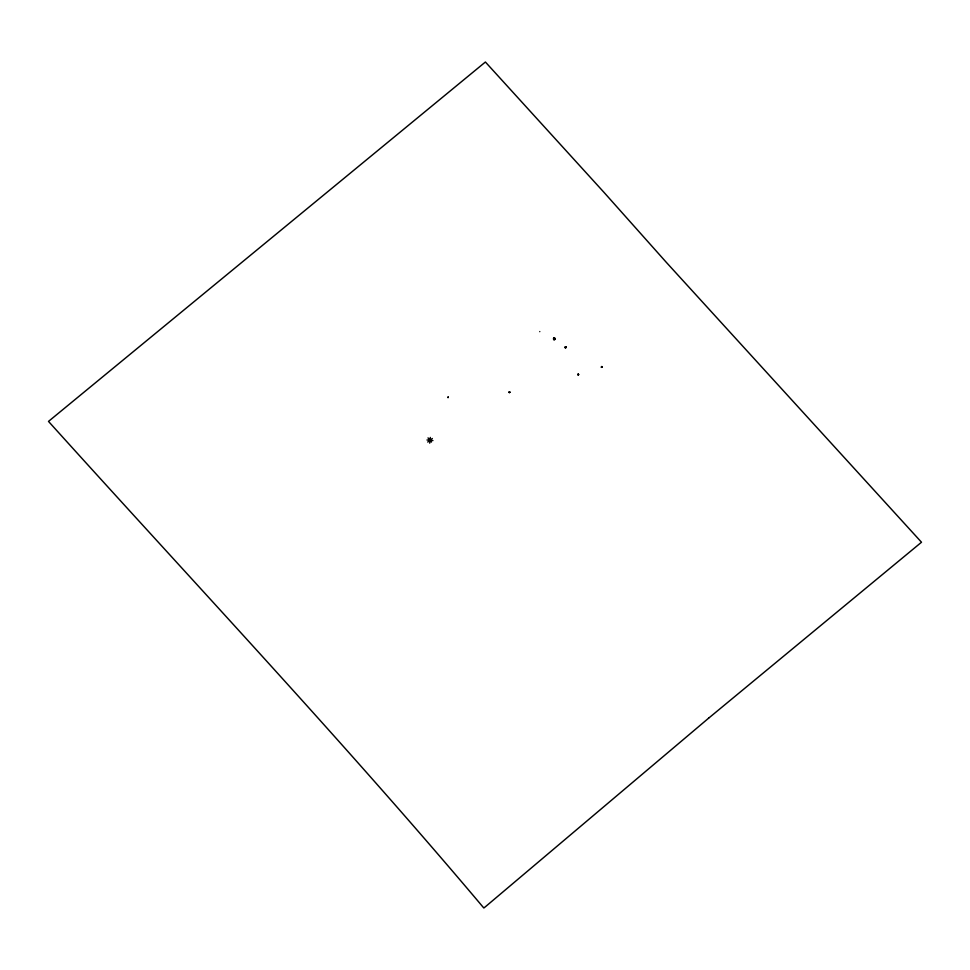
<?xml version="1.0" encoding="UTF-8"?>
<svg xmlns="http://www.w3.org/2000/svg" width="970" height="970" viewBox="0 0 970 970"><rect width="100%" height="100%" fill="white"/><g stroke="black" fill="none" stroke-linecap="round" stroke-linejoin="round"><path stroke-width="1.45" d="M578.29 374.953L578.205 374.129M429.71 443.144L430.328 437.434M448.188 397.082L448.128 397.688L448.201 396.997M509.408 392.814L509.529 391.783M554.209 340.082L554.404 338.239M565.51 347.878L565.631 346.787M601.715 367.363L601.812 366.502M509.201 392.353L509.759 391.965M601.497 366.587L602.006 367.291M553.87 337.766L554.913 339.512M553.555 338.287L553.47 338.954L555.24 338.942M553.834 338.3L553.652 339.548L554.901 338.033M509.711 392.438L509.25 391.856M509.832 392.207L509.117 392.098M577.926 374.844L578.52 374.226M602.067 366.769L601.4 367.412M577.744 374.517L578.678 374.517M602.127 367.121L601.303 367.096M577.902 374.262L578.629 374.796M432.329 438.501L427.734 442.053M565.061 347.769L566.104 346.836M432.947 440.598L427.006 439.98M564.916 347.321L566.213 347.127M447.752 397.409L447.946 397.397M565.158 346.908L566.007 347.745M431.407 442.065L428.049 437.894M539.769 331.643L539.781 331.57M708.585 718.212L485.655 906.538L483.872 907.981L482.878 906.889C342.883 740.777 193.927 582.679 48.5 421.404L485.4 62.019L603.995 192.375L666.305 262.324L921.5 542.23L708.585 718.212"/></g></svg>
